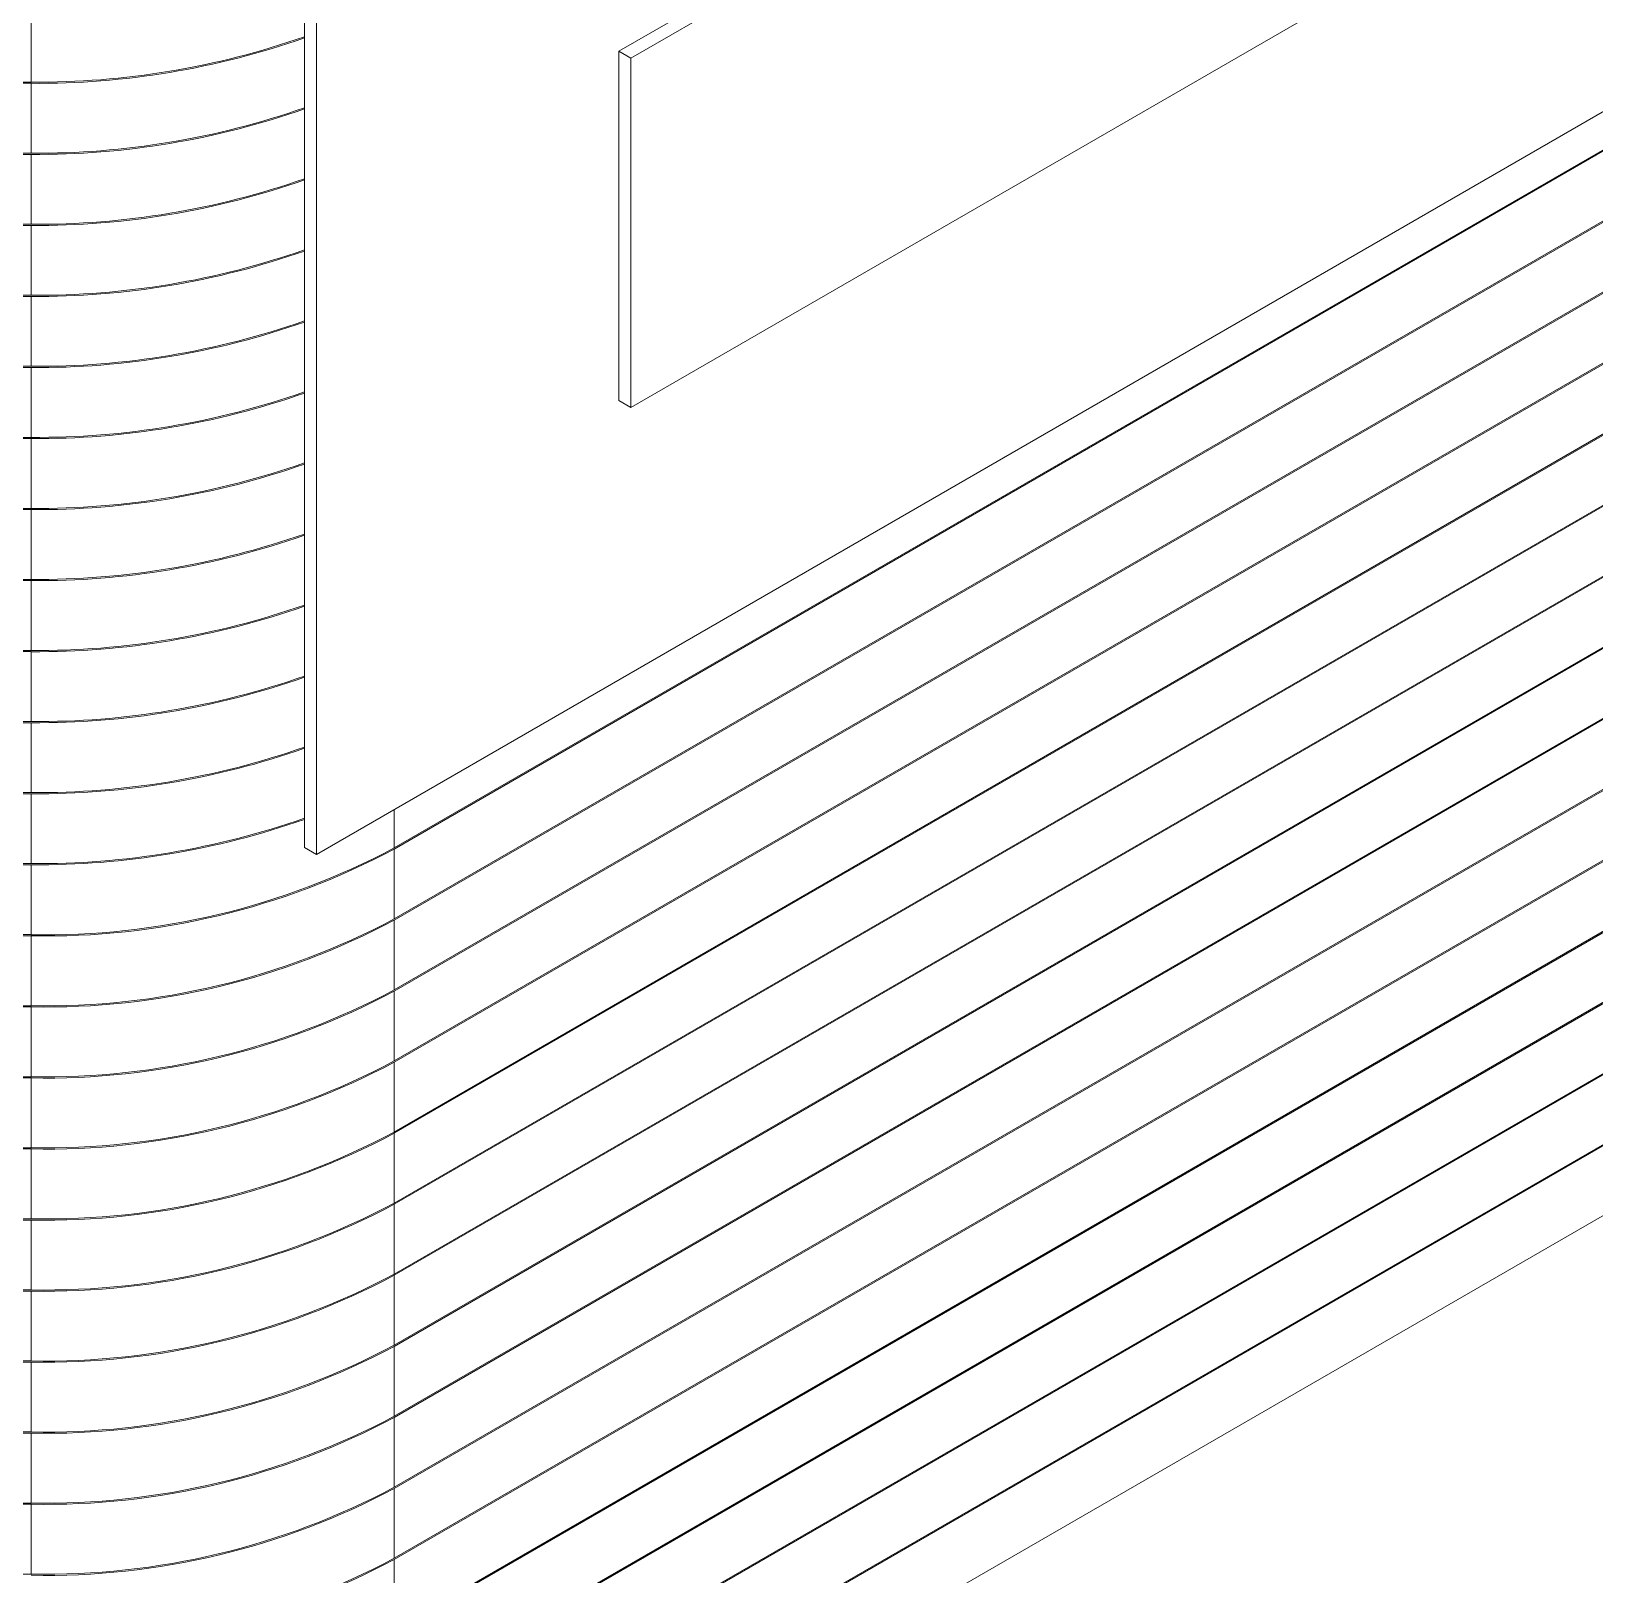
# Model space of a CAD drawing. Header units: millimetres. Extents: x -489 to 1607, y 116 to 1738.
# Drawn here: x 1260.89 to 1270.03, y 1284.19 to 1293.21 of the extents above; entities that cross this region are included whole.
import ezdxf

# ---------------------------------------------------------------- set-up
doc = ezdxf.new("R2010")
doc.units = ezdxf.units.MM

msp = doc.modelspace()

# ---------------------------------------------------------------- linework, layer by layer
at = {"color": 7, "linetype": 'Continuous', "lineweight": 15}
for p, q in [((1278.466, 1301.2592), (1264.3239, 1293.0951)), ((1264.3946, 1293.0543), (1278.5367, 1301.2184)), ((1262.4854, 1300.6891), (1262.4854, 1288.441)), ((1262.5561, 1288.4002), (1262.5561, 1300.6483)), ((1278.5367, 1299.177), (1264.3946, 1291.013)), ((1280.2338, 1298.6053), (1262.5561, 1288.4002)), ((1263.0105, 1288.4397), (1279.6379, 1298.0385)), ((1279.6379, 1298.0316), (1263.0105, 1288.4328)), ((1263.0105, 1288.0245), (1279.6379, 1297.6233)), ((1279.6379, 1297.6164), (1263.0105, 1288.0176)), ((1263.0105, 1287.6093), (1279.6379, 1297.2081)), ((1279.6379, 1297.2012), (1263.0105, 1287.6024)), ((1263.0105, 1287.1941), (1279.6379, 1296.7929)), ((1279.6379, 1296.786), (1263.0105, 1287.1872)), ((1263.0105, 1286.7789), (1279.6379, 1296.3777)), ((1279.6379, 1296.3708), (1263.0105, 1286.772)), ((1263.0105, 1286.3637), (1279.6379, 1295.9625)), ((1279.6379, 1295.9556), (1263.0105, 1286.3568)), ((1263.0105, 1285.9485), (1279.6379, 1295.5473)), ((1279.6379, 1295.5404), (1263.0105, 1285.9416)), ((1263.0105, 1285.5333), (1279.6379, 1295.1321)), ((1279.6379, 1295.1252), (1263.0105, 1285.5264)), ((1263.0105, 1285.1182), (1279.6379, 1294.717)), ((1279.6379, 1294.7101), (1263.0105, 1285.1113)), ((1263.0105, 1284.703), (1279.6379, 1294.3018)), ((1279.6379, 1294.2949), (1263.0105, 1284.696)), ((1263.0105, 1284.2878), (1279.6379, 1293.8866)), ((1279.6379, 1293.8797), (1263.0105, 1284.2808)), ((1260.0963, 1280.5295), (1282.5521, 1293.493)), ((1263.0105, 1283.8726), (1279.6379, 1293.4714)), ((1279.6379, 1293.4645), (1263.0105, 1283.8657)), ((1260.8892, 1293.323), (1260.8892, 1292.9147)), ((1264.3946, 1293.0543), (1264.3239, 1293.0951)), ((1264.3239, 1293.0951), (1264.3239, 1291.0538)), ((1263.0105, 1283.4574), (1279.6379, 1293.0562)), ((1279.6379, 1293.0493), (1263.0105, 1283.4505)), ((1264.3946, 1291.013), (1264.3946, 1293.0543)), ((1252.0608, 1292.9147), (1260.8892, 1292.9147)), ((1260.8892, 1292.9078), (1252.0608, 1292.9078)), ((1260.8892, 1292.9078), (1260.8892, 1292.4995)), ((1263.0105, 1283.0422), (1279.6379, 1292.641)), ((1279.6379, 1292.6341), (1263.0105, 1283.0353)), ((1252.0608, 1292.4995), (1260.8892, 1292.4995)), ((1260.8892, 1292.4926), (1252.0608, 1292.4926)), ((1260.8892, 1292.4926), (1260.8892, 1292.0843)), ((1263.0105, 1282.627), (1279.6379, 1292.2258)), ((1279.6379, 1292.2189), (1263.0105, 1282.6201)), ((1252.0608, 1292.0843), (1260.8892, 1292.0843)), ((1260.8892, 1292.0774), (1252.0608, 1292.0774)), ((1260.8892, 1292.0774), (1260.8892, 1291.6692)), ((1263.0105, 1282.2118), (1279.6379, 1291.8106)), ((1252.0608, 1291.6692), (1260.8892, 1291.6692)), ((1260.8892, 1291.6622), (1252.0608, 1291.6622)), ((1260.8892, 1291.6622), (1260.8892, 1291.254)), ((1252.0608, 1291.254), (1260.8892, 1291.254)), ((1260.8892, 1291.247), (1252.0608, 1291.247)), ((1260.8892, 1291.247), (1260.8892, 1290.8388)), ((1264.3946, 1291.013), (1264.3239, 1291.0538)), ((1252.0608, 1290.8388), (1260.8892, 1290.8388)), ((1260.8892, 1290.8318), (1252.0608, 1290.8318)), ((1260.8892, 1290.8318), (1260.8892, 1290.4236)), ((1252.0608, 1290.4236), (1260.8892, 1290.4236)), ((1260.8892, 1290.4167), (1252.0608, 1290.4167)), ((1260.8892, 1290.4167), (1260.8892, 1290.0084)), ((1252.0608, 1290.0084), (1260.8892, 1290.0084)), ((1260.8892, 1290.0015), (1252.0608, 1290.0015)), ((1260.8892, 1290.0015), (1260.8892, 1289.5932)), ((1252.0608, 1289.5932), (1260.8892, 1289.5932)), ((1260.8892, 1289.5863), (1252.0608, 1289.5863)), ((1260.8892, 1289.5863), (1260.8892, 1289.178)), ((1252.0608, 1289.178), (1260.8892, 1289.178)), ((1260.8892, 1289.1711), (1252.0608, 1289.1711)), ((1260.8892, 1289.1711), (1260.8892, 1288.7628)), ((1252.0608, 1288.7628), (1260.8892, 1288.7628)), ((1260.8892, 1288.7559), (1252.0608, 1288.7559)), ((1260.8892, 1288.7559), (1260.8892, 1288.3476)), ((1262.5561, 1288.4002), (1262.4854, 1288.441)), ((1263.0105, 1288.4328), (1263.0105, 1288.0245)), ((1252.0608, 1288.3476), (1260.8892, 1288.3476)), ((1260.8892, 1288.3407), (1252.0608, 1288.3407)), ((1260.8892, 1288.3407), (1260.8892, 1287.9324)), ((1263.0105, 1288.0176), (1263.0105, 1287.6093)), ((1252.0608, 1287.9324), (1260.8892, 1287.9324)), ((1260.8892, 1287.9255), (1252.0608, 1287.9255)), ((1260.8892, 1287.9255), (1260.8892, 1287.5172)), ((1263.0105, 1287.6024), (1263.0105, 1287.1941)), ((1252.0608, 1287.5172), (1260.8892, 1287.5172)), ((1260.8892, 1287.5103), (1252.0608, 1287.5103)), ((1260.8892, 1287.5103), (1260.8892, 1287.102)), ((1263.0105, 1287.1872), (1263.0105, 1286.7789)), ((1252.0608, 1287.102), (1260.8892, 1287.102)), ((1260.8892, 1287.0951), (1252.0608, 1287.0951)), ((1260.8892, 1287.0951), (1260.8892, 1286.6869)), ((1263.0105, 1286.772), (1263.0105, 1286.3637)), ((1252.0608, 1286.6869), (1260.8892, 1286.6869)), ((1260.8892, 1286.6799), (1252.0608, 1286.6799)), ((1260.8892, 1286.6799), (1260.8892, 1286.2717)), ((1263.0105, 1286.3568), (1263.0105, 1285.9485)), ((1252.0608, 1286.2717), (1260.8892, 1286.2717)), ((1260.8892, 1286.2648), (1252.0608, 1286.2648)), ((1260.8892, 1286.2648), (1260.8892, 1285.8565)), ((1263.0105, 1285.9416), (1263.0105, 1285.5333)), ((1252.0608, 1285.8565), (1260.8892, 1285.8565)), ((1260.8892, 1285.8496), (1252.0608, 1285.8496)), ((1260.8892, 1285.8496), (1260.8892, 1285.4413)), ((1263.0105, 1285.5264), (1263.0105, 1285.1182)), ((1252.0608, 1285.4413), (1260.8892, 1285.4413)), ((1260.8892, 1285.4344), (1252.0608, 1285.4344)), ((1260.8892, 1285.4344), (1260.8892, 1285.0261)), ((1263.0105, 1285.1113), (1263.0105, 1284.703)), ((1252.0608, 1285.0261), (1260.8892, 1285.0261)), ((1260.8892, 1285.0192), (1252.0608, 1285.0192)), ((1260.8892, 1285.0192), (1260.8892, 1284.6109)), ((1263.0105, 1284.696), (1263.0105, 1284.2878)), ((1252.0608, 1284.6109), (1260.8892, 1284.6109)), ((1260.8892, 1284.604), (1252.0608, 1284.604)), ((1260.8892, 1284.604), (1260.8892, 1284.1957)), ((1263.0105, 1284.2808), (1263.0105, 1283.8726)), ((1252.0608, 1284.1957), (1260.8892, 1284.1957))]:
    msp.add_line(p, q, dxfattribs=at)
at = {"color": 8, "linetype": 'Continuous', "lineweight": 15}
msp.add_line((1263.0105, 1288.6625), (1263.0105, 1288.4397), dxfattribs=at)
at = {"color": 7, "linetype": 'Continuous', "lineweight": 15}
for centre, radius, start, end in [((1260.9258, 1297.6258), 4.7113, 269.5547, 289.33164), ((1260.9258, 1297.6189), 4.7113, 269.5547, 289.33164), ((1260.9258, 1297.2106), 4.7113, 269.5547, 289.33164), ((1260.9258, 1297.2037), 4.7113, 269.5547, 289.33164), ((1260.9258, 1296.7954), 4.7113, 269.5547, 289.33164), ((1260.9258, 1296.7885), 4.7113, 269.5547, 289.33164), ((1260.9258, 1296.3803), 4.7113, 269.5547, 289.33164), ((1260.9258, 1296.3733), 4.7113, 269.5547, 289.33164), ((1260.9258, 1295.9651), 4.7113, 269.5547, 289.33164), ((1260.9258, 1295.9581), 4.7113, 269.5547, 289.33164), ((1260.9258, 1295.5499), 4.7113, 269.5547, 289.33164), ((1260.9258, 1295.5429), 4.7113, 269.5547, 289.33164), ((1260.9258, 1295.1347), 4.7113, 269.5547, 289.33164), ((1260.9258, 1295.1278), 4.7113, 269.5547, 289.33164), ((1260.9258, 1294.7195), 4.7113, 269.5547, 289.33164), ((1260.9258, 1294.7126), 4.7113, 269.5547, 289.33164), ((1260.9258, 1294.3043), 4.7113, 269.5547, 289.33164), ((1260.9258, 1294.2974), 4.7113, 269.5547, 289.33164), ((1260.9258, 1293.8891), 4.7113, 269.5547, 289.33164), ((1260.9258, 1293.8822), 4.7113, 269.5547, 289.33164), ((1260.9258, 1293.4739), 4.7113, 269.5547, 289.33164), ((1260.9258, 1293.467), 4.7113, 269.5547, 289.33164), ((1260.9258, 1293.0587), 4.7113, 269.5547, 289.33164), ((1260.9258, 1293.0518), 4.7113, 269.5547, 289.33164), ((1260.9756, 1292.2604), 4.3289, 268.85618, 298.03971), ((1260.9756, 1292.2535), 4.3289, 268.85618, 298.03971), ((1260.9756, 1291.8452), 4.3289, 268.85618, 298.03971), ((1260.9756, 1291.8383), 4.3289, 268.85618, 298.03971), ((1260.9756, 1291.43), 4.3289, 268.85618, 298.03971), ((1260.9756, 1291.4231), 4.3289, 268.85618, 298.03971), ((1260.9756, 1291.0149), 4.3289, 268.85618, 298.03971), ((1260.9756, 1291.0079), 4.3289, 268.85618, 298.03971), ((1260.9756, 1290.5997), 4.3289, 268.85618, 298.03971), ((1260.9756, 1290.5927), 4.3289, 268.85618, 298.03971), ((1260.9756, 1290.1845), 4.3289, 268.85618, 298.03971), ((1260.9756, 1290.1775), 4.3289, 268.85618, 298.03971), ((1260.9756, 1289.7693), 4.3289, 268.85618, 298.03971), ((1260.9756, 1289.7624), 4.3289, 268.85618, 298.03971), ((1260.9756, 1289.3541), 4.3289, 268.85618, 298.03971), ((1260.9756, 1289.3472), 4.3289, 268.85618, 298.03971), ((1260.9756, 1288.9389), 4.3289, 268.85618, 298.03971), ((1260.9756, 1288.932), 4.3289, 268.85618, 298.03971), ((1260.9756, 1288.5237), 4.3289, 268.85618, 298.03971), ((1260.9756, 1288.5168), 4.3289, 268.85618, 298.03971), ((1260.9756, 1288.1085), 4.3289, 268.85618, 298.03971), ((1260.9756, 1288.1016), 4.3289, 268.85618, 298.03971)]:
    msp.add_arc(centre, radius, start, end, dxfattribs=at)

doc.saveas('drawing.dxf')
